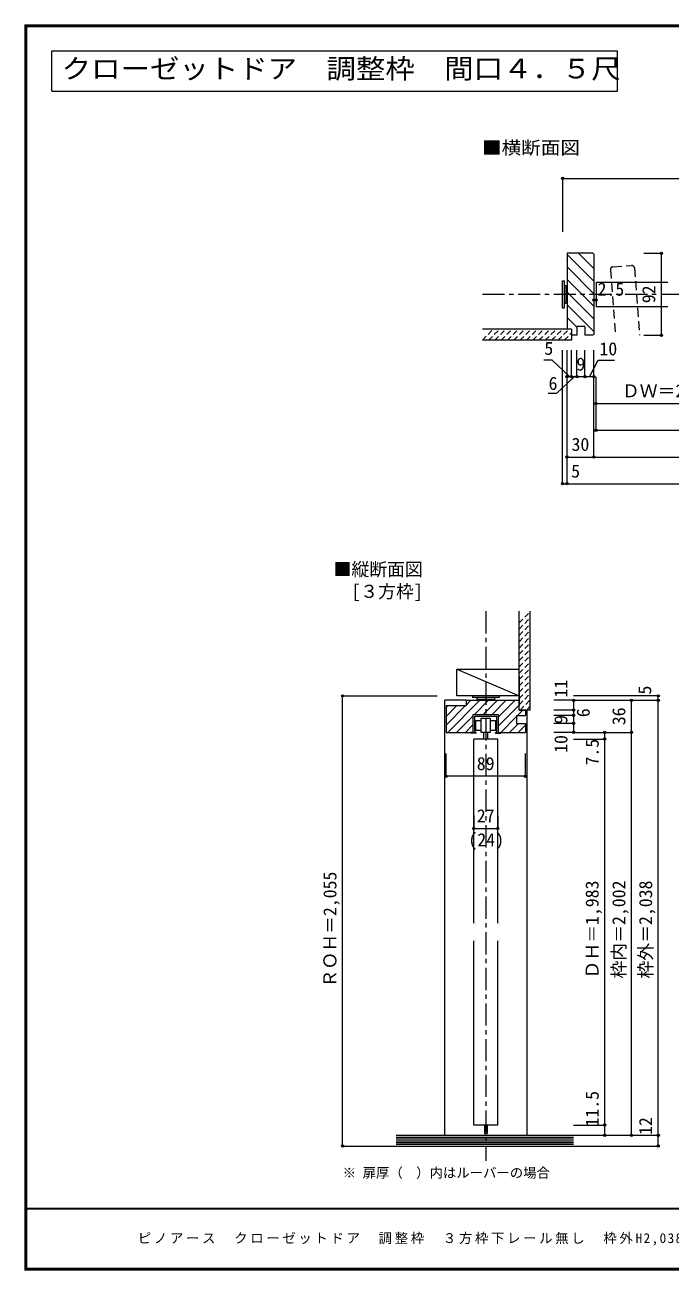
# Model space of a CAD drawing. Units: millimetres, scale not verified. Extents: x -973 to 977, y -718 to 696.
# Drawn here: x -973 to -250, y -701 to 696 of the extents above; entities that cross this region are included whole.
import ezdxf
from ezdxf.enums import TextEntityAlignment as Align

# ---------------------------------------------------------------- set-up
doc = ezdxf.new("R2010")
doc.units = ezdxf.units.MM
doc.header["$LTSCALE"] = 5
doc.header["$PDMODE"] = 32
doc.header["$PDSIZE"] = 2.5
for name, pattern in [('CHAIN1', [8, 5, -1, 1, -1]), ('DASHED1', [1.8, 1.2, -0.6]), ('DASHED2', [3, 2, -1])]:
    doc.linetypes.add(name, pattern=pattern)
for name, color, linetype, lineweight in [('0-1_通り芯', 4, 'CHAIN1', 9), ('0-3_仕上げ', 2, 'Continuous', 9), ('0-4_枠', 3, 'Continuous', 9), ('0-6_扉', 6, 'Continuous', 9), ('0-7_金物', 7, 'Continuous', 9), ('0-A_文字', 7, 'Continuous', 9), ('0-B_寸法', 7, 'Continuous', 9), ('0-C_ハッチ', 7, 'Continuous', 9), ('F-1_枠', 6, 'Continuous', 9)]:
    doc.layers.add(name, color=color, linetype=linetype, lineweight=lineweight)
doc.layers.add('F-A_文字', color=7, linetype='Continuous')
doc.styles.add('ＭＳ ゴシック', font='')
doc.styles.get('ＭＳ ゴシック').set_extended_font_data('MS Gothic')

msp = doc.modelspace()

# ---------------------------------------------------------------- linework, layer by layer
at = {"layer": '0-1_通り芯'}
for p, q in [((-460.347, 393.658), (463.653, 393.658)), ((-456.591, 38.333), (-456.591, -578.356))]:
    msp.add_line(p, q, dxfattribs=at)
at = {"layer": '0-3_仕上げ'}
for p, q in [((-360.347, 354.658), (-460.347, 354.658)), ((-360.347, 342.158), (-460.347, 342.158)), ((-419.091, -72.691), (-419.091, 38.333)), ((-406.591, -72.691), (-406.591, 38.333)), ((-406.591, -72.691), (-419.091, -72.691)), ((-557.091, -549.667), (-358.091, -549.667)), ((-557.091, -561.667), (-358.091, -561.667))]:
    msp.add_line(p, q, dxfattribs=at)
at = {"layer": '0-3_仕上げ', "color": 4}
for p, q in [((-489.091, -26.667), (-419.091, -56.667)), ((-419.091, -34.667), (-419.091, -67.667))]:
    msp.add_line(p, q, dxfattribs=at)
at = {"layer": '0-3_仕上げ', "color": 7}
for p, q in [((-557.091, -551.667), (-358.091, -551.667)), ((-557.091, -553.667), (-358.091, -553.667)), ((-557.091, -555.667), (-358.091, -555.667)), ((-557.091, -557.667), (-358.091, -557.667)), ((-557.091, -559.667), (-358.091, -559.667))]:
    msp.add_line(p, q, dxfattribs=at)
at = {"layer": '0-3_仕上げ', "color": 4}
msp.add_lwpolyline([(-419.091, -56.667), (-489.091, -56.667), (-489.091, -26.667), (-419.091, -26.667)], dxfattribs=at)
at = {"layer": '0-4_枠'}
for p, q in [((-365.347, 439.658), (-365.347, 354.658)), ((-336.347, 439.658), (-365.347, 439.658)), ((-336.347, 439.658), (-335.347, 438.658)), ((-335.347, 438.658), (-335.347, 348.658)), ((-360.347, 354.658), (-365.347, 354.658)), ((-360.347, 354.658), (-360.347, 347.658)), ((-354.347, 357.658), (-354.347, 347.658)), ((-345.347, 357.658), (-354.347, 357.658)), ((-345.347, 357.658), (-345.347, 347.658)), ((-354.347, 347.658), (-360.347, 347.658)), ((-336.347, 347.658), (-345.347, 347.658)), ((-335.347, 348.658), (-336.347, 347.658)), ((-501.091, -67.691), (-478.591, -67.691)), ((-501.091, -67.691), (-501.091, -97.691)), ((-478.591, -61.691), (-419.091, -61.691)), ((-478.591, -61.691), (-478.591, -67.691)), ((-419.091, -72.691), (-419.091, -61.691)), ((-470.591, -77.691), (-442.591, -77.691)), ((-442.591, -77.691), (-442.591, -97.691)), ((-422.091, -78.691), (-422.091, -87.691)), ((-422.091, -78.691), (-412.091, -78.691)), ((-419.091, -72.691), (-412.091, -72.691)), ((-412.091, -72.691), (-412.091, -78.691)), ((-442.591, -97.691), (-412.091, -97.691)), ((-422.091, -87.691), (-412.091, -87.691)), ((-412.091, -87.691), (-412.091, -97.691))]:
    msp.add_line(p, q, dxfattribs=at)
at = {"layer": '0-4_枠', "color": 4}
for p, q in [((-502.591, -549.667), (-502.591, -61.691)), ((-478.591, -61.691), (-502.591, -61.691)), ((-410.591, -72.691), (-410.591, -549.667))]:
    msp.add_line(p, q, dxfattribs=at)
at = {"layer": '0-4_枠'}
msp.add_lwpolyline([(-501.091, -97.691), (-470.591, -97.691), (-470.591, -77.691)], dxfattribs=at)
at = {"layer": '0-6_扉', "color": 2, "linetype": 'DASHED2'}
for p, q in [((-316.739, 421.194), (-311.15, 347.658)), ((-313.975, 424.413), (-293.035, 426.004)), ((-289.816, 423.24), (-284.072, 347.658))]:
    msp.add_line(p, q, dxfattribs=at)
at = {"layer": '0-6_扉'}
for p, q in [((-332.847, 407.158), (-252.347, 407.158)), ((-332.847, 407.158), (-332.847, 380.158)), ((-332.847, 380.158), (-252.347, 380.158)), ((-443.091, -105.167), (-470.091, -105.167)), ((-470.091, -311.667), (-470.091, -105.167)), ((-443.091, -311.667), (-443.091, -105.167)), ((-470.091, -538.167), (-470.091, -331.667)), ((-443.091, -538.167), (-443.091, -331.667)), ((-443.091, -538.167), (-470.091, -538.167))]:
    msp.add_line(p, q, dxfattribs=at)
at = {"layer": '0-6_扉', "color": 2, "linetype": 'DASHED2'}
for centre, start, end in [((-313.747, 421.422), 94.34602, 184.34602), ((-292.808, 423.013), 4.34602, 94.34602)]:
    msp.add_arc(centre, 3, start, end, dxfattribs=at)
at = {"layer": '0-7_金物'}
for p, q in [((-370.347, 378.658), (-370.347, 408.658)), ((-370.347, 408.658), (-368.347, 408.658)), ((-368.347, 378.658), (-368.347, 408.658)), ((-368.347, 403.658), (-366.347, 403.658)), ((-366.347, 383.658), (-366.347, 403.658)), ((-365.347, 402.658), (-366.347, 402.658)), ((-370.347, 378.658), (-368.347, 378.658)), ((-368.347, 383.658), (-366.347, 383.658)), ((-366.347, 384.658), (-365.347, 384.658)), ((-441.591, -56.667), (-471.591, -56.667)), ((-471.591, -56.667), (-471.591, -58.667)), ((-441.591, -58.667), (-471.591, -58.667)), ((-466.591, -58.667), (-466.591, -60.667)), ((-446.591, -60.667), (-466.591, -60.667)), ((-465.591, -61.691), (-465.591, -60.667)), ((-447.591, -60.667), (-447.591, -61.691)), ((-446.591, -58.667), (-446.591, -60.667)), ((-441.591, -56.667), (-441.591, -58.667)), ((-468.619, -79.691), (-444.619, -79.691)), ((-468.619, -97.691), (-468.619, -79.691)), ((-444.619, -79.691), (-444.619, -97.691)), ((-470.619, -97.691), (-473.618, -97.691)), ((-473.618, -97.691), (-473.618, -98.691)), ((-473.591, -97.667), (-473.591, -98.667)), ((-461.619, -95.489), (-467.648, -95.489)), ((-467.293, -98.667), (-467.293, -97.667)), ((-451.618, -97.691), (-461.619, -97.691)), ((-458.591, -105.167), (-458.591, -97.667)), ((-454.591, -97.667), (-454.591, -105.167)), ((-451.618, -84.489), (-445.648, -84.489)), ((-445.648, -95.489), (-451.618, -95.489)), ((-445.786, -98.691), (-445.786, -97.691)), ((-444.619, -97.691), (-445.786, -97.691)), ((-445.758, -98.667), (-445.758, -97.667)), ((-445.648, -84.489), (-445.648, -95.489)), ((-442.618, -97.691), (-439.619, -97.691)), ((-439.619, -97.691), (-439.619, -98.691)), ((-439.591, -97.667), (-439.591, -98.667)), ((-467.321, -98.691), (-473.618, -98.691)), ((-467.293, -98.667), (-473.591, -98.667)), ((-454.591, -105.167), (-458.591, -105.167)), ((-445.786, -98.691), (-439.619, -98.691)), ((-445.758, -98.667), (-439.591, -98.667)), ((-455.091, -538.167), (-455.091, -547.667))]:
    msp.add_line(p, q, dxfattribs=at)
for points in [[(-461.619, -97.691), (-461.619, -81.691), (-451.618, -81.691), (-451.618, -97.691)], [(-467.321, -98.691), (-467.321, -97.691), (-468.619, -97.691)], [(-467.648, -95.489), (-467.648, -84.489), (-461.619, -84.489)], [(-458.091, -538.167), (-458.091, -547.667), (-455.091, -547.667)]]:
    msp.add_lwpolyline(points, dxfattribs=at)
at = {"layer": '0-A_文字', "color": 3}
for p, q in [((-943.333, 621.667), (-943.333, 666.667)), ((-943.333, 666.667), (-308.929, 666.667)), ((-308.929, 621.667), (-308.929, 666.667)), ((-943.333, 621.667), (-308.929, 621.667))]:
    msp.add_line(p, q, dxfattribs=at)
at = {"layer": '0-B_寸法', "color": 4}
for p, q in [((-370.347, 523.658), (-370.347, 463.658)), ((-370.347, 523.658), (373.653, 523.658)), ((-279.359, 439.658), (-259.563, 439.658)), ((-259.563, 347.658), (-259.563, 439.658)), ((-332.847, 400.948), (-332.847, 387.393)), ((-279.359, 347.658), (-259.563, 347.658)), ((-370.347, 181.158), (-370.347, 331.158)), ((-365.347, 181.158), (-365.347, 331.158)), ((-360.347, 301.158), (-360.347, 331.158)), ((-354.347, 301.158), (-354.347, 331.158)), ((-345.347, 301.158), (-345.347, 331.158)), ((-335.347, 211.158), (-335.347, 331.158)), ((-382.181, 319.838), (-391.362, 319.838)), ((-362.181, 301.158), (-382.181, 319.838)), ((-357.347, 301.158), (-377.347, 282.477)), ((-335.347, 301.158), (-365.347, 301.158)), ((-332.847, 241.158), (-332.847, 301.158)), ((-377.347, 282.477), (-386.528, 282.477)), ((-332.847, 271.158), (-164.847, 271.158)), ((-332.847, 241.158), (0.653, 241.158)), ((-365.347, 211.158), (-335.347, 211.158)), ((-335.347, 211.158), (338.653, 211.158)), ((-370.347, 181.158), (-365.347, 181.158)), ((-365.347, 181.158), (368.653, 181.158)), ((-358.091, -61.667), (-380.091, -61.667)), ((-263.091, -56.667), (-358.091, -56.667)), ((-358.091, -61.667), (-263.091, -61.667)), ((-358.091, -61.667), (-358.091, -72.667)), ((-293.091, -549.667), (-293.091, -61.667)), ((-263.091, -561.667), (-263.091, -56.667)), ((-358.091, -72.667), (-380.091, -72.667)), ((-358.091, -78.667), (-380.091, -78.667)), ((-358.091, -72.667), (-358.091, -78.667)), ((-358.091, -78.667), (-358.091, -87.667)), ((-358.091, -87.667), (-380.091, -87.667)), ((-358.091, -97.667), (-380.091, -97.667)), ((-358.091, -87.667), (-358.091, -97.667)), ((-358.091, -97.667), (-323.091, -97.667)), ((-323.091, -549.667), (-323.091, -97.667)), ((-323.091, -97.667), (-293.091, -97.667)), ((-358.091, -105.167), (-323.091, -105.167)), ((-501.091, -146.914), (-501.091, -121.295)), ((-412.091, -146.914), (-412.091, -121.295)), ((-412.091, -146.914), (-501.091, -146.914)), ((-470.091, -191.459), (-470.091, -205.498)), ((-443.091, -191.459), (-443.091, -205.498)), ((-470.091, -205.498), (-443.091, -205.498)), ((-358.091, -538.167), (-323.091, -538.167)), ((-358.091, -549.667), (-263.091, -549.667)), ((-617.091, -561.667), (-557.091, -561.667)), ((-358.091, -561.667), (-263.091, -561.667)), ((-323.091, -561.667), (-293.091, -561.667))]:
    msp.add_line(p, q, dxfattribs=at)
for points in [[(-335.347, 400.948), (-335.347, 387.393), (-332.847, 387.393)], [(-340.347, 301.158), (-330.534, 319.838), (-312.257, 319.838)], [(-617.091, -561.667), (-617.091, -56.667), (-511.091, -56.667)]]:
    msp.add_lwpolyline(points, dxfattribs=at)
at = {"layer": '0-B_寸法'}
for p in [(-370.347, 523.658), (-259.563, 439.658), (-335.347, 387.393), (-332.847, 387.393), (-259.563, 347.658), (-365.347, 301.158), (-360.347, 301.158), (-354.347, 301.158), (-345.347, 301.158), (-335.347, 301.158), (-332.847, 271.158), (-332.847, 241.158), (-365.347, 211.158), (-335.347, 211.158), (-370.347, 181.158), (-365.347, 181.158), (-617.091, -56.667), (-263.091, -56.667), (-358.091, -61.667), (-293.091, -61.667), (-263.091, -61.667), (-358.091, -72.667), (-358.091, -78.667), (-358.091, -87.667), (-358.091, -97.667), (-323.091, -97.667), (-293.091, -97.667), (-323.091, -105.167), (-501.091, -146.914), (-412.091, -146.914), (-470.091, -205.498), (-443.091, -205.498), (-323.091, -538.167), (-323.091, -549.667), (-293.091, -549.667), (-263.091, -549.667), (-617.091, -561.667), (-263.091, -561.667)]:
    msp.add_point(p, dxfattribs=at)
at = {"layer": '0-C_ハッチ', "color": 4}
for p, q in [((-365.347, 438.481), (-335.347, 408.481)), ((-352.381, 439.658), (-335.347, 422.623)), ((-365.347, 431.38), (-365.069, 431.658)), ((-365.347, 424.339), (-335.347, 394.339)), ((-335.347, 380.197), (-365.347, 410.197)), ((-335.347, 366.055), (-365.347, 396.055)), ((-365.347, 381.913), (-335.347, 351.913)), ((-365.347, 367.77), (-354.347, 356.77)), ((-360.347, 348.628), (-359.376, 347.658)), ((-501.091, -69.871), (-498.911, -67.691)), ((-501.091, -79.771), (-489.011, -67.691)), ((-501.091, -89.67), (-479.112, -67.691)), ((-499.212, -97.691), (-463.212, -61.691)), ((-478.591, -67.17), (-473.112, -61.691)), ((-469.313, -77.691), (-453.313, -61.691)), ((-459.413, -77.691), (-443.413, -61.691)), ((-449.514, -77.691), (-433.514, -61.691)), ((-442.591, -80.667), (-423.614, -61.691)), ((-442.591, -90.567), (-419.091, -67.067)), ((-489.313, -97.691), (-470.591, -78.969)), ((-439.815, -97.691), (-422.091, -79.967)), ((-420.815, -78.691), (-414.815, -72.691)), ((-479.413, -97.691), (-470.591, -88.869)), ((-471.014, -97.691), (-470.591, -97.268)), ((-429.916, -97.691), (-419.916, -87.691)), ((-420.016, -97.691), (-412.091, -89.766))]:
    msp.add_line(p, q, dxfattribs=at)
at = {"layer": '0-C_ハッチ', "color": 4, "linetype": 'DASHED1'}
for p, q in [((-460.347, 342.294), (-447.983, 354.658)), ((-453.412, 342.158), (-440.912, 354.658)), ((-446.341, 342.158), (-433.841, 354.658)), ((-439.27, 342.158), (-426.77, 354.658)), ((-432.199, 342.158), (-419.699, 354.658)), ((-425.128, 342.158), (-412.628, 354.658)), ((-418.057, 342.158), (-405.557, 354.658)), ((-410.986, 342.158), (-398.486, 354.658)), ((-403.915, 342.158), (-391.415, 354.658)), ((-396.844, 342.158), (-384.344, 354.658)), ((-389.773, 342.158), (-377.273, 354.658)), ((-382.702, 342.158), (-370.202, 354.658)), ((-375.631, 342.158), (-363.131, 354.658)), ((-368.559, 342.158), (-360.347, 350.37)), ((-361.488, 342.158), (-360.347, 343.299)), ((-419.091, 25.196), (-406.591, 37.696)), ((-419.091, 18.125), (-406.591, 30.625)), ((-419.091, 11.054), (-406.591, 23.554)), ((-419.091, 3.983), (-406.591, 16.483)), ((-419.091, -3.088), (-406.591, 9.412)), ((-419.091, -10.159), (-406.591, 2.341)), ((-419.091, -17.23), (-406.591, -4.73)), ((-419.091, -24.301), (-406.591, -11.801)), ((-419.091, -31.372), (-406.591, -18.872)), ((-419.091, -38.443), (-406.591, -25.943)), ((-419.091, -45.514), (-406.591, -33.014)), ((-419.091, -52.585), (-406.591, -40.085)), ((-419.091, -59.656), (-406.591, -47.156)), ((-419.091, -66.728), (-406.591, -54.228)), ((-417.983, -72.691), (-406.591, -61.299)), ((-410.912, -72.691), (-406.591, -68.37))]:
    msp.add_line(p, q, dxfattribs=at)
at = {"layer": '0-C_ハッチ', "color": 2}
msp.add_line((-360.347, 354.658), (-360.347, 342.158), dxfattribs=at)
at = {"layer": 'F-1_枠'}
for p, q in [((-973.347, 695.833), (-973.347, -700.833)), ((-973.347, 695.833), (976.653, 695.833)), ((-973.347, 695), (976.653, 695)), ((-973.347, 694.167), (976.653, 694.167)), ((-972.514, 695.833), (-972.514, -700.833)), ((-971.68, 695.833), (-971.68, -700.833)), ((976.653, -631.667), (-973.347, -631.667)), ((976.653, -632.5), (-973.347, -632.5)), ((976.653, -699.167), (-973.347, -699.167)), ((976.653, -700), (-973.347, -700)), ((976.653, -700.833), (-973.347, -700.833))]:
    msp.add_line(p, q, dxfattribs=at)

# ---------------------------------------------------------------- texts
at = {"layer": '0-A_文字', "color": 3, "style": 'ＭＳ ゴシック', "width": 1.1}
msp.add_text('クローゼットドア\u3000調整枠\u3000間口４．５尺', height=21.99, dxfattribs=at).set_placement((-932.083, 629.167), align=Align.BOTTOM_LEFT)
at = {"layer": '0-A_文字', "style": 'ＭＳ ゴシック', "width": 1.1}
msp.add_text('■横断面図', height=14.66, dxfattribs=at).set_placement((-460.849, 546.358), align=Align.BOTTOM_LEFT)
at = {"layer": '0-A_文字', "style": 'ＭＳ ゴシック'}
for s, height, p in [('■縦断面図', 14.66, (-627.177, 73.514)), ('\u3000[３方枠]', 14.66, (-627.177, 48.761)), ('※ 扉厚（\u3000）内はルーバーの場合', 11, (-617.091, -600.474))]:
    msp.add_text(s, height=height, dxfattribs=at).set_placement(p, align=Align.BOTTOM_LEFT)
at = {"layer": '0-B_寸法', "style": 'ＭＳ ゴシック'}
for s, p in [('2.5', (-331.167, 387.685)), ('5', (-390.817, 321.365)), ('10', (-329.052, 320.835)), ('9', (-354.847, 303.658)), ('6', (-386.097, 282.033)), ('ＤＷ＝282.5', (-303.847, 273.658)), ('30', (-360.347, 213.658)), ('5', (-360.818, 183.658)), ('89', (-466.591, -144.414)), ('27', (-466.591, -202.998)), ('(24)', (-475.966, -229.868))]:
    msp.add_text(s, height=14.66, dxfattribs=at).set_placement(p, align=Align.BOTTOM_LEFT)
for s, p in [('92', (-262.063, 383.693)), ('11', (-360.591, -58.667)), ('5', (-266.574, -55.26)), ('9', (-360.591, -88.167)), ('6', (-335.591, -80.667)), ('36', (-295.591, -89.667)), ('10', (-360.591, -120.667)), ('7.5', (-325.496, -134.826)), ('ＲＯＨ＝2,055', (-619.591, -383.755)), ('ＤＨ＝1,983', (-325.591, -373.755)), ('枠内＝2,002', (-295.591, -373.755)), ('枠外＝2,038', (-265.591, -373.755)), ('11.5', (-325.502, -539.772)), ('12', (-265.591, -549.273))]:
    msp.add_text(s, height=14.66, rotation=90, dxfattribs=at).set_placement(p, align=Align.BOTTOM_LEFT)
at = {"layer": 'F-A_文字', "insert": (-846.68, -673.333), "char_height": 11, "attachment_point": 7, "style": 'ＭＳ ゴシック'}
msp.add_mtext('\\T1.2;ピノアース\u3000クローゼットドア\\~\\~調整枠\u3000３方枠下レール無し\u3000枠外H2,038\u3000枠外W1,199', dxfattribs=at)

doc.saveas('drawing.dxf')
